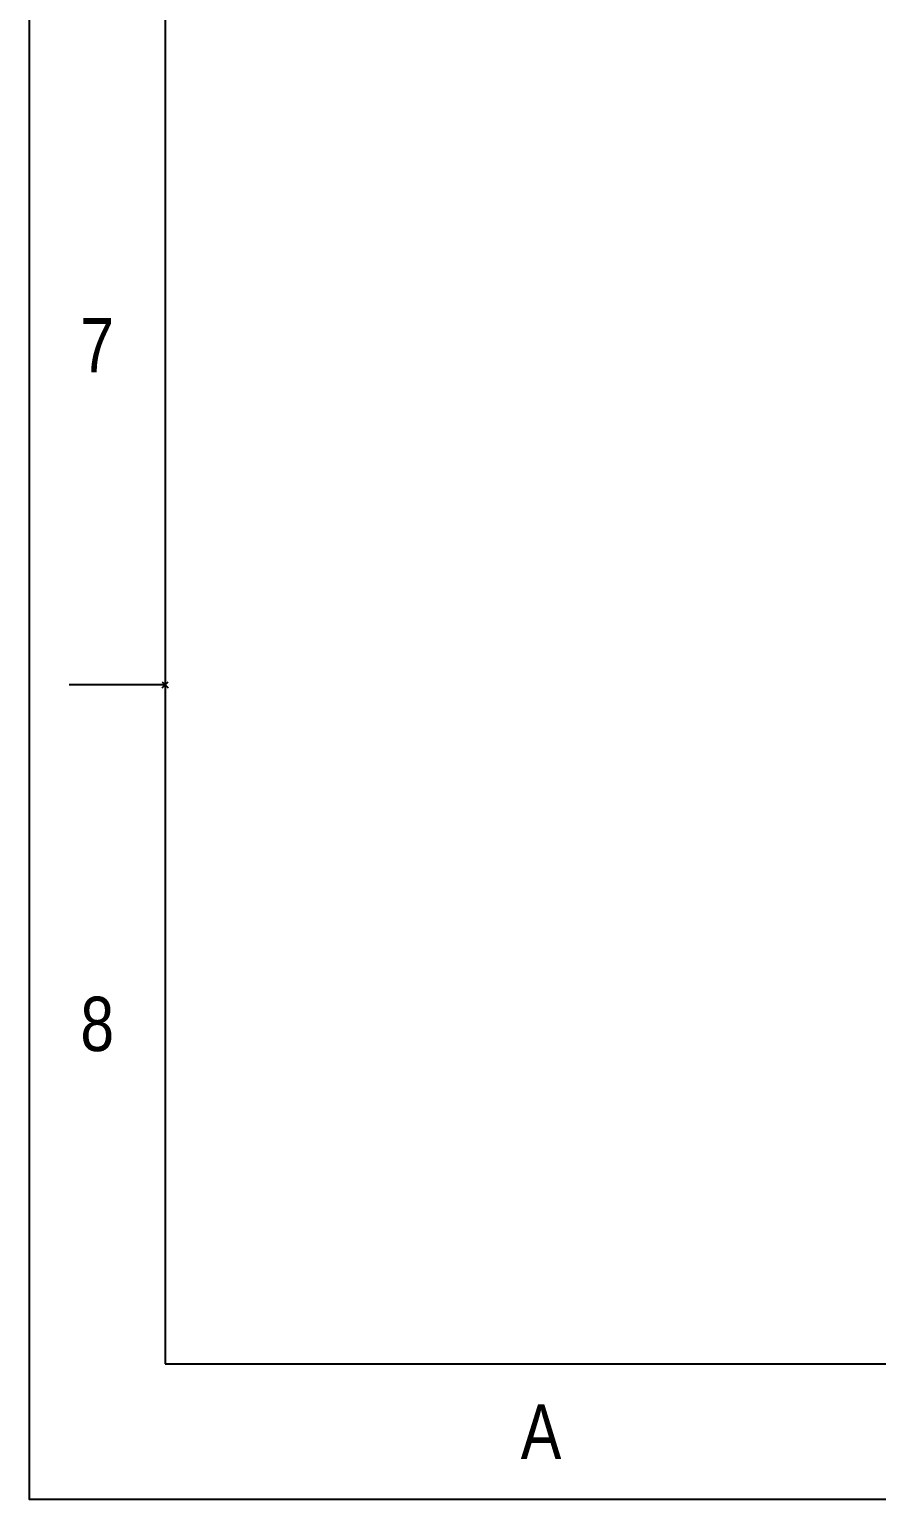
# Model space of a CAD drawing. Header units: inches. Extents: x 1105 to 1525, y -292 to 302.
# Drawn here: x 1104.7 to 1193, y -291.8 to -138.7 of the extents above; entities that cross this region are included whole.
import ezdxf

# ---------------------------------------------------------------- set-up
doc = ezdxf.new("R2010")
doc.units = ezdxf.units.IN
doc.header["$LTSCALE"] = 2.42
doc.header["$MEASUREMENT"] = 0
doc.header["$PDMODE"] = 3
doc.header["$PDSIZE"] = 0.3125
doc.layers.add('FORM', color=7, linetype='CONTINUOUS')
doc.styles.get("Standard").update_dxf_attribs({"font": 'arial.ttf', "width": 0.8})

msp = doc.modelspace()

# ---------------------------------------------------------------- linework, layer by layer
at = {"layer": 'FORM'}
for p, q in [((1118.89, 288.04), (1118.89, -277.62)), ((1118.89, -206.91), (1108.89, -206.91)), ((1118.89, -277.62), (1510.61, -277.62))]:
    msp.add_line(p, q, dxfattribs=at)
msp.add_lwpolyline([(1104.75, 302.18), (1524.75, 302.18), (1524.75, -291.76), (1104.75, -291.76)], close=True, dxfattribs=at)
msp.add_point((1118.89, -206.91), dxfattribs=at)

# ---------------------------------------------------------------- texts
at = {"layer": 'FORM', "char_height": 5.66, "attachment_point": 5}
for s, width, insert in [('7', 50, (1111.82, -171.56)), ('8', 50, (1111.82, -242.27)), ('A', 10, (1158.06, -284.69))]:
    msp.add_mtext_dynamic_manual_height_columns(s, width=width, gutter_width=12.5, heights=[0], dxfattribs=dict(at, insert=insert))

doc.saveas('drawing.dxf')
